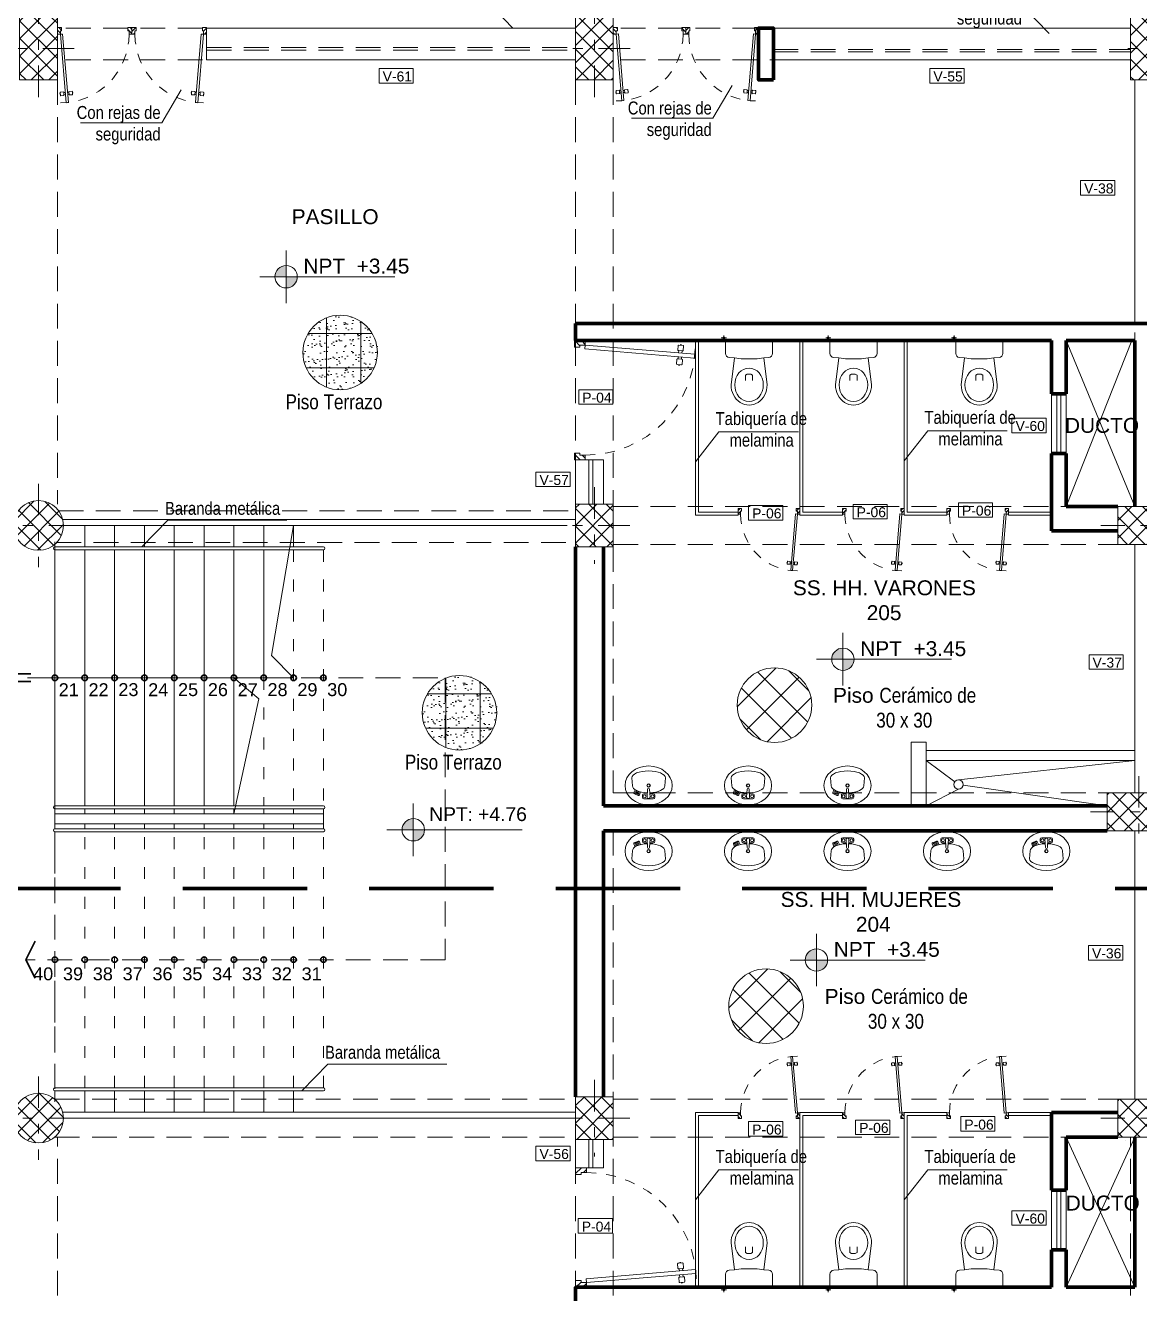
# Model space of a CAD drawing. Header units: inches. Extents: x 140 to 978, y -82 to 38.
# Drawn here: x 711.86 to 723.06, y 0.7 to 13.46 of the extents above; entities that cross this region are included whole.
import ezdxf

# ---------------------------------------------------------------- set-up
doc = ezdxf.new("R2010")
doc.units = ezdxf.units.IN
doc.header["$MEASUREMENT"] = 0
for name, pattern in [('ACAD_ISO03W100', [30, 12, -18]), ('CONTINUA', [0]), ('DASHDOT2', [12.7, 6.35, -3.175, 0, -3.175]), ('DASHED', [0.75, 0.5, -0.25]), ('DASHED2', [0.375, 0.25, -0.125])]:
    doc.linetypes.add(name, pattern=pattern)
for name, color, linetype, lineweight in [('UNSAAC-COLUMNA', 24, 'Continuous', 0), ('UNSAAC-CORTE MURO', 42, 'Continuous', 35), ('UNSAAC-COTA', 48, 'Continuous', 0), ('UNSAAC-EJE COLUMNA', 22, 'DASHDOT2', 0), ('UNSAAC-LINEA DE CORTE', 7, 'Continuous', 70), ('UNSAAC-LLAMADOS', 88, 'Continuous', 0), ('UNSAAC-MUEBLE', 254, 'Continuous', 0), ('UNSAAC-MURETE', 146, 'Continuous', 20), ('UNSAAC-MUROS', 7, 'Continuous', 70), ('UNSAAC-PISOS', 253, 'Continuous', 0), ('UNSAAC-PROYECCIONES', 38, 'DASHED2', 0), ('UNSAAC-TEXTOS', 250, 'Continuous', 0), ('UNSAAC-TEXTURAS', 250, 'Continuous', 0), ('UNSAAC-VANOS', 24, 'Continuous', 0)]:
    doc.layers.add(name, color=color, linetype=linetype, lineweight=lineweight)
doc.styles.add('5mm', font='GOTHIC.TTF', dxfattribs={"height": 5})
doc.styles.add('narrow', font='')
doc.styles.get("Standard").update_dxf_attribs({"font": 'arial.ttf'})
doc.styles.get('narrow').set_extended_font_data('Arial Narrow', italic=True)

# ---------------------------------------------------------------- blocks, each defined once
blk = doc.blocks.new('PRTX80')
at = {"layer": 'UNSAAC-TEXTOS'}
h = blk.add_hatch(dxfattribs=at)
h.set_pattern_fill('ANSI31', color=256, scale=0.01, style=0)
h.set_pattern_definition([(45, (-1.629623, -4.234902), (-0.02245064, 0.02245064), [])])
h.paths.add_polyline_path([(-0.755, 0.036), (-0.8, 0.036), (-0.8, -0.036), (-0.7685, -0.036), (-0.7685, 0), (-0.755, 0)])
h.paths.add_polyline_path([(0, 0.036), (-0.045, 0.036), (-0.045, 0), (-0.0315, 0), (-0.0315, -0.036), (0, -0.036)])
at = {"layer": 'UNSAAC-PROYECCIONES', "ltscale": 0.15}
blk.add_arc((-0.0315, -0.036), 0.737, 180, 270, dxfattribs=at)
at = {"layer": 'UNSAAC-TEXTOS'}
for p, q in [((-0.1655, -0.662), (-0.1661, -0.6694)), ((-0.1623, -0.6698), (-0.1661, -0.6694)), ((-0.1617, -0.6623), (-0.1655, -0.662)), ((-0.1608, -0.6511), (-0.1633, -0.681)), ((-0.1268, -0.6501), (-0.1567, -0.6476)), ((-0.1237, -0.6579), (-0.1256, -0.6803)), ((-0.1234, -0.6542), (-0.1237, -0.6579)), ((-0.1084, -0.6592), (-0.1237, -0.6579)), ((-0.0835, -0.6613), (-0.0682, -0.6625)), ((-0.0682, -0.6625), (-0.07, -0.685)), ((-0.0679, -0.6588), (-0.0682, -0.6625)), ((-0.0638, -0.6554), (-0.0339, -0.6579)), ((-0.0305, -0.6619), (-0.033, -0.6918)), ((-0.0314, -0.6731), (-0.0277, -0.6734)), ((-0.0277, -0.6734), (-0.0283, -0.6809)), ((-0.13, -0.6875), (-0.1599, -0.685)), ((-0.1256, -0.6803), (-0.1259, -0.6841)), ((-0.1103, -0.6816), (-0.1256, -0.6803)), ((-0.0854, -0.6837), (-0.07, -0.685)), ((-0.07, -0.685), (-0.0704, -0.6887)), ((-0.0669, -0.6927), (-0.037, -0.6952)), ((-0.032, -0.6806), (-0.0283, -0.6809))]:
    blk.add_line(p, q, dxfattribs=at)
for points in [[(-0.8, 0.036), (-0.755, 0.036), (-0.755, 0), (-0.7685, 0), (-0.7685, -0.036), (-0.8, -0.036), (-0.8, 0.036)], [(-0.045, 0.036), (0, 0.036), (0, -0.036), (-0.0315, -0.036), (-0.0315, 0), (-0.045, 0), (-0.045, 0.036)]]:
    blk.add_lwpolyline(points, dxfattribs=at)
blk.add_lwpolyline([(-0.0564, -0.0339), (-0.0315, -0.036), (-0.0925, -0.77), (-0.1175, -0.768)], close=True, dxfattribs=at)
for centre, start, end in [((-0.1571, -0.6514), 85.24616, 175.24616), ((-0.1272, -0.6539), 355.24616, 85.24616), ((-0.0641, -0.6591), 85.24616, 175.24616), ((-0.0342, -0.6616), 355.24616, 85.24616), ((-0.1595, -0.6813), 175.24616, 265.24616), ((-0.1296, -0.6838), 265.24616, 355.24616), ((-0.0666, -0.689), 175.24616, 265.24616), ((-0.0367, -0.6915), 265.24616, 355.24616)]:
    blk.add_arc(centre, 0.00375, start, end, dxfattribs=at)
blk = doc.blocks.new('A$C1DC20D96')
at = {"layer": 'UNSAAC-MUEBLE', "xscale": -1.167239801663273, "yscale": 1.167239801663273, "zscale": 1.167239801663273, "rotation": 180}
blk.add_blockref('PRTX80', (0, 0.0344), dxfattribs=at)
blk = doc.blocks.new('A$C0B0B79B0')
at = {"layer": 'UNSAAC-MUEBLE'}
for p, q in [((-0.254, 0.051), (-0.254, 0)), ((-0.036, -0.349), (-0.036, -0.404)), ((0.036, -0.349), (0.036, -0.404))]:
    blk.add_line(p, q, dxfattribs=at)
blk.add_lwpolyline([(-0.181, -0.446), (-0.148, -0.176), (-0.199, -0.171, -0.386284), (-0.237, -0.13), (-0.237, -0.021, -0.414214), (-0.216, 0), (0, 0), (0.216, 0, -0.414214), (0.237, -0.021), (0.237, -0.13, -0.386284), (0.199, -0.171), (0.148, -0.176), (0.181, -0.446)], format="xyb", dxfattribs=at)
blk.add_lwpolyline([(0.148, -0.176), (0.08, -0.183), (0, -0.183), (-0.08, -0.183), (-0.148, -0.176)], dxfattribs=at)
blk.add_arc((0, -0.404), 0.0664, 57.0004, 122.9996, dxfattribs=at)
for major_axis, ratio, start_param, end_param in [((0, 0.169), 0.84927, 3.141593, 9.424778), ((0, 0.204), 0.888864, 1.570796, 4.712389)]:
    blk.add_ellipse((0, -0.446), major_axis=major_axis, ratio=ratio, start_param=start_param, end_param=end_param, dxfattribs=at)
at = {"layer": 'UNSAAC-TEXTOS'}
blk.add_line((-0.279, 0.026), (-0.228, 0.026), dxfattribs=at)
blk.add_circle((-0.254, 0.026), 0.0103, dxfattribs=at)
blk = doc.blocks.new('A$C47CC071B')
at = {"layer": 'UNSAAC-MUEBLE'}
for p, q in [((-0.148, 0.034), (-0.136, 0.005)), ((-0.106, 0.062), (-0.142, 0.047)), ((-0.103, 0.054), (-0.139, 0.039)), ((-0.099, 0.046), (-0.136, 0.031)), ((-0.096, 0.038), (-0.132, 0.023)), ((-0.093, 0.03), (-0.129, 0.016)), ((-0.093, 0.056), (-0.081, 0.027)), ((-0.062, 0.061), (-0.062, 0.081)), ((-0.047, 0.096), (0.047, 0.096)), ((-0.047, 0.045), (-0.013, 0.045)), ((-0.015, 0.081), (-0.01, 0)), ((0.01, 0), (0.015, 0.081)), ((0.013, 0.045), (0.047, 0.045)), ((0.062, 0.061), (0.062, 0.081)), ((-0.163, -0.034), (-0.17, -0.114)), ((0.163, -0.034), (0.17, -0.114))]:
    blk.add_line(p, q, dxfattribs=at)
at = {"layer": 'UNSAAC-MUEBLE', "const_width": 0.00839}
for points in [[(-0.054, 0.071, -1), (-0.026, 0.071, -1)], [(0.026, 0.071, -1), (0.054, 0.071, -1)]]:
    blk.add_lwpolyline(points, format="xyb", close=True, dxfattribs=at)
at = {"layer": 'UNSAAC-MUEBLE'}
for radius in [0.0179, 0.0142]:
    blk.add_circle((0, -0.038), radius, dxfattribs=at)
for centre, radius, start, end in [((-0.138, 0.038), 0.0102, 112.1068, 202.1068), ((-0.102, 0.052), 0.0102, 22.1068, 112.1068), ((-0.047, 0.081), 0.0153, 90, 180), ((-0.047, 0.061), 0.0153, 180, 270), ((0, 0.077), 0.0159, 15.4363, 164.5637), ((0, 0), 0.0102, 180, 0), ((0.047, 0.081), 0.0153, 0, 90), ((0.047, 0.061), 0.0153, 270, 0)]:
    blk.add_arc(centre, radius, start, end, dxfattribs=at)
blk.add_ellipse((0, -0.038), major_axis=(0.237, 0), ratio=0.827303, dxfattribs=at)
at = {"layer": 'UNSAAC-MUEBLE', "extrusion": (0, 0, -1)}
for centre, major_axis, ratio, start_param, end_param in [((0, -0.034), (-0.163, 0), 0.431412, 0, 1.494723), ((0, -0.034), (-0.163, 0), 0.431412, 1.647124, 3.141593), ((0, -0.114), (-0.17, 0), 0.414636, 3.141593, 6.283185)]:
    blk.add_ellipse(centre, major_axis=major_axis, ratio=ratio, start_param=start_param, end_param=end_param, dxfattribs=at)
blk = doc.blocks.new('npt')
at = {"layer": 'UNSAAC-TEXTOS'}
h = blk.add_hatch(color=0, dxfattribs=at)
h.dxf.hatch_style = 1
h.paths.add_polyline_path([(0.0522, 0), (0, 0), (0, -0.0522, 0.414214)])
h.paths.add_polyline_path([(0, 0.0522, 0.414214), (-0.0522, 0), (0, 0)])
at = {"layer": 'UNSAAC-TEXTOS', "color": 0}
for p, q in [((0, -0.1228), (0, 0.1228)), ((-0.1228, 0), (0.507, 0))]:
    blk.add_line(p, q, dxfattribs=at)
blk.add_circle((0, 0), 0.0522, dxfattribs=at)
blk = doc.blocks.new('c7')
at = {"layer": 'UNSAAC-TEXTURAS'}
h = blk.add_hatch(dxfattribs=at)
h.set_pattern_fill('ANSI37', color=256)
h.set_pattern_definition([(45, (-861.40334, -189.35103), (-0.088388348, 0.088388348), []), (135, (-861.40334, -189.35103), (-0.088388348, -0.088388348), [])])
h.paths.add_polyline_path([(0, 0.25), (0, 0), (0.25, 0, 0.414214)])
h.paths.add_polyline_path([(0, -0.25, 0.414214), (0.25, 0), (0, 0)])
h.paths.add_polyline_path([(0, -0.25), (0, 0), (-0.25, 0, 0.414214)])
h.paths.add_polyline_path([(0, 0), (0, 0.25, 0.414214), (-0.25, 0)])
at = {"layer": 'UNSAAC-COLUMNA'}
blk.add_circle((0, 0), 0.25, dxfattribs=at)
at = {"layer": 'UNSAAC-EJE COLUMNA', "ltscale": 0.05}
for p, q in [((0, 0.42), (0, -0.42)), ((0.42, 0), (-0.42, 0))]:
    blk.add_line(p, q, dxfattribs=at)
blk = doc.blocks.new('c')
at = {"layer": 'UNSAAC-TEXTURAS'}
h = blk.add_hatch(dxfattribs=at)
h.set_pattern_fill('ANSI37', color=256)
h.set_pattern_definition([(45, (-855.58834, -178.38853), (-0.088388348, 0.088388348), []), (135, (-855.58834, -178.38853), (-0.088388348, -0.088388348), [])])
h.paths.add_polyline_path([(0.19, 0.635), (0, 0.635), (0, 0.316), (0.19, 0.316)])
h.paths.add_polyline_path([(0.19, 0.316), (0.38, 0.316), (0.38, 0.635), (0.19, 0.635)])
h.paths.add_polyline_path([(0.19, 0), (0.38, 0), (0.38, 0.316), (0.19, 0.316)])
h.paths.add_polyline_path([(0.19, 0.316), (0, 0.316), (0, 0), (0.19, 0)])
at = {"layer": 'UNSAAC-COLUMNA'}
blk.add_lwpolyline([(0, 0), (0, 0.635), (0.38, 0.635), (0.38, 0)], dxfattribs=at)
blk.add_lwpolyline([(0, 0.635), (0.38, 0.635), (0.38, 0), (0, 0)], close=True, dxfattribs=at)
at = {"layer": 'UNSAAC-EJE COLUMNA', "ltscale": 0.05}
for p, q in [((0.19, -0.172), (0.19, 0.805)), ((0.55, 0.316), (-0.17, 0.316))]:
    blk.add_line(p, q, dxfattribs=at)
blk = doc.blocks.new('c3')
at = {"layer": 'UNSAAC-TEXTURAS'}
h = blk.add_hatch(dxfattribs=at)
h.set_pattern_fill('ANSI37', color=256)
h.set_pattern_definition([(45, (-850.00334, -183.11182), (-0.088388348, 0.088388348), []), (135, (-850.00334, -183.11182), (-0.088388348, -0.088388348), [])])
h.paths.add_polyline_path([(0.188, 0.43), (0, 0.43), (0, 0.215), (0.188, 0.215)])
h.paths.add_polyline_path([(0.38, 0.389), (0.375, 0.43), (0.188, 0.43), (0.188, 0.215), (0.38, 0.215)])
h.paths.add_polyline_path([(0.38, 0.215), (0.188, 0.215), (0.188, 0), (0.38, 0)])
h.paths.add_polyline_path([(0.188, 0.215), (0, 0.215), (0, 0.099), (0, 0), (0.188, 0)])
at = {"layer": 'UNSAAC-COLUMNA'}
blk.add_lwpolyline([(0, 0.43), (0.38, 0.43), (0.38, 0), (0, 0)], close=True, dxfattribs=at)
at = {"layer": 'UNSAAC-EJE COLUMNA', "ltscale": 0.05}
for p, q in [((0.19, 0.6), (0.19, -0.17)), ((0.545, 0.215), (-0.17, 0.215))]:
    blk.add_line(p, q, dxfattribs=at)
blk = doc.blocks.new('A$C71314F6E')
at = {"layer": 'UNSAAC-TEXTURAS'}
for name, p in [('c', (22.888, 5.54)), ('c', (28.478, 5.54)), ('c', (34.058, 5.54)), ('c7', (23.078, 1.06)), ('c3', (28.478, 0.845)), ('c7', (23.078, -4.9)), ('c3', (28.478, -5.115))]:
    blk.add_blockref(name, p, dxfattribs=at)
at = {"layer": 'UNSAAC-TEXTURAS', "rotation": 90}
for p in [(34.565, 0.87), (34.46, -2.01), (34.565, -5.09)]:
    blk.add_blockref('c', p, dxfattribs=at)
blk = doc.blocks.new('ETRUCTURA INFORMATIVA')
at = {"layer": 'UNSAAC-PROYECCIONES'}
for p, q in [((1176.39, 13.43), (1171.19, 13.43)), ((1181.97, 13.43), (1176.77, 13.43)), ((1176.39, 13.11), (1171.19, 13.11)), ((1181.97, 13.11), (1176.77, 13.11)), ((1171.18, 12.909), (1171.18, 8.644)), ((1176.39, 12.909), (1176.39, 8.644)), ((1176.77, 12.909), (1176.77, 8.644)), ((1182.015, 8.619), (1182.015, 12.909)), ((1171.191, 8.577), (1176.39, 8.577)), ((1176.77, 8.619), (1181.842, 8.619)), ((1171.155, 8.264), (1171.155, 2.659)), ((1171.168, 8.258), (1176.39, 8.258)), ((1176.39, 8.214), (1176.39, 2.684)), ((1176.77, 8.239), (1181.842, 8.239)), ((1176.77, 8.214), (1176.77, 5.739)), ((1182.015, 5.739), (1182.015, 8.239)), ((1176.77, 5.739), (1181.737, 5.739)), ((1176.77, 5.359), (1181.737, 5.359)), ((1176.77, 5.359), (1176.77, 2.684)), ((1171.153, 2.659), (1176.39, 2.659)), ((1176.77, 2.659), (1181.842, 2.659)), ((1171.153, 2.279), (1176.39, 2.279)), ((1171.18, -1.941), (1171.18, 2.279)), ((1176.39, -1.941), (1176.39, 2.279)), ((1176.77, 2.279), (1181.842, 2.279)), ((1176.77, -1.941), (1176.77, 2.279)), ((1181.97, -1.941), (1181.97, 2.279))]:
    blk.add_line(p, q, dxfattribs=at)
at = {"layer": 'UNSAAC-COLUMNA'}
blk.add_blockref('A$C71314F6E', (1147.912, 7.369), dxfattribs=at)

msp = doc.modelspace()

# ---------------------------------------------------------------- hatches: boundary and pattern name
at = {"layer": 'UNSAAC-TEXTOS'}
h = msp.add_hatch(dxfattribs=at)
h.set_pattern_fill('_USER', color=256, scale=0.345285, style=0, double=1, pattern_type=0)
h.set_pattern_definition([(0, (714.8852, 10.013), (0, 0.34529), []), (90, (714.8852, 10.013), (-0.34529, 2e-17), [])])
edge = h.paths.add_edge_path()
edge.add_arc((715.023, 10.168), 0.375, 0, 360)
h = msp.add_hatch(dxfattribs=at)
h.set_pattern_fill('AR-SAND', color=256, scale=0.0625, style=0, double=1)
h.set_pattern_definition([(37.5, (1113.39346, 89.59095), (-0.003937085, 0.120426486), [0, -0.095, 0, -0.10625, 0, -0.1015625]), (7.5, (1113.39346, 89.59095), (0.110611044, 0.17638413), [0, -0.05125, 0, -0.085625, 0, -0.0328125]), (327.5, (1113.31659, 89.59095), (0.194633866, 0.00035369), [0, -0.03125, 0, -0.1125, 0, -0.146875]), (317.5, (1113.31659, 89.59095), (0.18788291, 0.05485472), [0, -0.015625, 0, -0.07375, 0, -0.084375])])
edge = h.paths.add_edge_path()
edge.add_arc((715.03, 10.17), 0.373, 0, 360)
h = msp.add_hatch(dxfattribs=at)
h.set_pattern_fill('_USER', color=256, scale=0.345285, style=0, double=1, pattern_type=0)
h.set_pattern_definition([(0, (716.08554, 6.38972), (0, 0.34529), []), (90, (716.08554, 6.38972), (-0.34529, 2e-17), [])])
edge = h.paths.add_edge_path()
edge.add_arc((716.223, 6.545), 0.375, 0, 360)
h = msp.add_hatch(dxfattribs=at)
h.set_pattern_fill('AR-SAND', color=256, scale=0.0625, style=0, double=1)
h.set_pattern_definition([(37.5, (1114.59379, 85.96769), (-0.003937085, 0.120426486), [0, -0.095, 0, -0.10625, 0, -0.1015625]), (7.5, (1114.5938, 85.96769), (0.110611044, 0.17638413), [0, -0.05125, 0, -0.085625, 0, -0.0328125]), (327.5, (1114.51692, 85.96769), (0.194633866, 0.00035369), [0, -0.03125, 0, -0.1125, 0, -0.146875]), (317.5, (1114.51692, 85.96769), (0.18788291, 0.05485472), [0, -0.015625, 0, -0.07375, 0, -0.084375])])
edge = h.paths.add_edge_path()
edge.add_arc((716.23, 6.547), 0.373, 0, 360)
h = msp.add_hatch(dxfattribs=at)
h.set_pattern_fill('_USER', color=256, scale=0.23019, angle=45, style=0, double=1, pattern_type=0)
h.set_pattern_definition([(45, (654.0235, -80.19873), (-0.16276894, 0.16276894), []), (135, (654.0235, -80.19873), (-0.16276894, -0.16276894), [])])
edge = h.paths.add_edge_path()
edge.add_arc((719.39, 6.622), 0.375, 0, 360)
h = msp.add_hatch(color=0, dxfattribs=at)
h.dxf.hatch_style = 1
h.paths.add_polyline_path([(715.872, 5.369), (715.759, 5.369), (715.759, 5.256, 0.414214)])
h.paths.add_polyline_path([(715.759, 5.481, 0.414214), (715.647, 5.369), (715.759, 5.369)])
h = msp.add_hatch(dxfattribs=at)
h.set_pattern_fill('_USER', color=256, scale=0.23019, angle=45, style=0, double=1, pattern_type=0)
h.set_pattern_definition([(45, (653.93882, -83.22652), (-0.16276894, 0.16276894), []), (135, (653.93882, -83.22652), (-0.16276894, -0.16276894), [])])
edge = h.paths.add_edge_path()
edge.add_arc((719.306, 3.594), 0.375, 0, 360)

# ---------------------------------------------------------------- linework, layer by layer
at = {"layer": 'UNSAAC-CORTE MURO', "ltscale": 0.03}
for p, q in [((711.78, 6.937), (711.914, 6.937)), ((711.78, 6.86), (711.914, 6.86))]:
    msp.add_line(p, q, dxfattribs=at)
at = {"layer": 'UNSAAC-CORTE MURO'}
msp.add_lwpolyline([(711.955, 4.247), (711.864, 4.062), (711.955, 3.876)], dxfattribs=at)
for centre in [(712.155, 6.897), (712.455, 6.897), (712.755, 6.897), (713.055, 6.897), (713.355, 6.897), (713.655, 6.897), (713.955, 6.897), (714.255, 6.897), (714.555, 6.897), (714.855, 6.897), (712.155, 4.062), (712.455, 4.062), (712.755, 4.062), (713.055, 4.062), (713.355, 4.062), (713.655, 4.062), (713.955, 4.062), (714.255, 4.062), (714.555, 4.062), (714.855, 4.062)]:
    msp.add_circle(centre, 0.0278, dxfattribs=at)
at = {"layer": 'UNSAAC-COTA'}
for p, q in [((723.015, 8.619), (722.325, 10.289)), ((722.325, 8.619), (722.985, 10.289))]:
    msp.add_line(p, q, dxfattribs=at)
at = {"layer": 'UNSAAC-LINEA DE CORTE', "linetype": 'DASHED', "ltscale": 2.5}
msp.add_line((679.691, 4.777), (739.094, 4.777), dxfattribs=at)
at = {"layer": 'UNSAAC-LLAMADOS', "ltscale": 2.5}
for points in [[(715.682, 13.699), (716.5, 13.699), (716.76, 13.43)], [(721.073, 13.644), (721.892, 13.644), (722.152, 13.376)], [(712.413, 12.478), (713.231, 12.478), (713.424, 12.808)], [(717.954, 12.523), (718.772, 12.523), (718.966, 12.852)], [(719.631, 9.37), (718.832, 9.37), (718.595, 9.068)], [(721.731, 9.382), (720.932, 9.382), (720.695, 9.08)], [(714.486, 8.482), (713.291, 8.482), (713.03, 8.214)], [(716.095, 3.012), (714.899, 3.012), (714.639, 2.744)], [(719.631, 1.949), (718.832, 1.949), (718.595, 1.647)], [(721.731, 1.949), (720.932, 1.949), (720.695, 1.647)]]:
    msp.add_lwpolyline(points, dxfattribs=at)
at = {"layer": 'UNSAAC-MUEBLE'}
for p, q in [((717.39, 8.49), (712.233, 8.49)), ((717.305, 8.429), (712.253, 8.429))]:
    msp.add_line(p, q, dxfattribs=at)
for points in [[(714.855, 5.579), (714.855, 5.379)], [(717.39, 2.529), (712.237, 2.529)], [(717.39, 2.469), (712.24, 2.469)]]:
    msp.add_lwpolyline(points, dxfattribs=at)
at = {"layer": 'UNSAAC-MURETE'}
for p, q in [((713.68, 13.43), (717.39, 13.43)), ((713.68, 13.11), (713.68, 13.43)), ((719.38, 13.43), (722.97, 13.43)), ((719.38, 13.13), (719.38, 13.43)), ((717.39, 13.11), (713.68, 13.11)), ((722.97, 13.11), (719.38, 13.11)), ((718.595, 10.289), (718.595, 8.534)), ((718.625, 10.289), (718.625, 8.564)), ((722.175, 9.154), (722.175, 9.754)), ((722.325, 9.154), (722.325, 9.754)), ((717.39, 9.089), (717.67, 9.089)), ((717.39, 8.644), (717.39, 9.089)), ((717.67, 8.644), (717.67, 9.089)), ((720.915, 6.166), (723.015, 6.166)), ((720.915, 6.066), (723.015, 6.066)), ((718.595, 0.769), (718.595, 2.524)), ((718.625, 0.769), (718.625, 2.494)), ((717.391, 1.969), (717.391, 2.254)), ((717.671, 2.254), (717.671, 1.969)), ((717.671, 1.969), (717.391, 1.969)), ((722.175, 1.744), (722.175, 1.144)), ((722.325, 1.744), (722.325, 1.144))]:
    msp.add_line(p, q, dxfattribs=at)
for points in [[(723.015, 12.909), (723.315, 12.909), (723.315, 10.459), (723.015, 10.459)], [(718.595, 10.289), (718.625, 10.289), (718.625, 8.564), (719.025, 8.564), (719.025, 8.534), (718.595, 8.534)], [(719.645, 10.289), (719.675, 10.289), (719.675, 8.564), (720.075, 8.564), (720.075, 8.534), (719.645, 8.534)], [(720.695, 10.289), (720.725, 10.289), (720.725, 8.564), (721.125, 8.564), (721.125, 8.534), (720.695, 8.534)], [(722.175, 8.534), (721.745, 8.534), (721.745, 8.564), (722.175, 8.564)], [(720.765, 5.609), (720.915, 5.609), (720.915, 6.249), (720.765, 6.249)], [(718.595, 0.769), (718.625, 0.769), (718.625, 2.494), (719.025, 2.494), (719.025, 2.524), (718.595, 2.524)], [(719.645, 0.769), (719.675, 0.769), (719.675, 2.494), (720.075, 2.494), (720.075, 2.524), (719.645, 2.524)], [(720.695, 0.769), (720.725, 0.769), (720.725, 2.494), (721.125, 2.494), (721.125, 2.524), (720.695, 2.524)], [(722.175, 2.524), (721.745, 2.524), (721.745, 2.494), (722.175, 2.494)]]:
    msp.add_lwpolyline(points, close=True, dxfattribs=at)
for points in [[(723.015, 5.739), (723.015, 8.239)], [(723.015, 2.659), (723.015, 5.359)]]:
    msp.add_lwpolyline(points, dxfattribs=at)
at = {"layer": 'UNSAAC-MUROS'}
for p, q in [((722.985, 10.459), (717.39, 10.459)), ((717.39, 10.459), (717.39, 10.289)), ((723.315, 10.459), (722.985, 10.459)), ((717.39, 10.289), (722.175, 10.289)), ((722.175, 10.289), (722.175, 9.754)), ((722.325, 9.754), (722.325, 10.289)), ((722.325, 10.289), (723.015, 10.289)), ((723.015, 10.289), (723.015, 8.619)), ((722.175, 9.754), (722.325, 9.754)), ((722.175, 8.374), (722.175, 9.154)), ((722.325, 9.154), (722.175, 9.154)), ((722.325, 9.154), (722.325, 8.619)), ((722.325, 9.154), (722.325, 9.154)), ((722.325, 8.619), (722.842, 8.619)), ((722.842, 8.374), (722.175, 8.374)), ((717.39, 2.684), (717.39, 8.214)), ((717.67, 8.214), (717.67, 5.609)), ((717.67, 5.609), (722.737, 5.609)), ((717.67, 5.359), (717.67, 2.684)), ((722.737, 5.359), (717.67, 5.359)), ((722.842, 2.524), (722.175, 2.524)), ((722.175, 2.524), (722.175, 1.744)), ((722.325, 1.744), (722.325, 2.279)), ((722.325, 2.279), (722.842, 2.279)), ((723.015, 0.769), (723.015, 2.279)), ((722.325, 1.744), (722.175, 1.744)), ((722.325, 1.744), (722.325, 1.744)), ((722.325, 1.144), (722.175, 1.144))]:
    msp.add_line(p, q, dxfattribs=at)
msp.add_lwpolyline([(719.38, 12.909), (719.23, 12.909), (719.23, 13.43), (719.38, 13.43)], close=True, dxfattribs=at)
for points in [[(723.315, 2.279), (723.315, 0.609), (723.315, 0.609), (717.391, 0.609), (717.391, 0.769), (722.175, 0.769)], [(722.175, 1.144), (722.175, 0.769)], [(722.325, 0.769), (722.325, 1.144)], [(722.325, 0.769), (723.015, 0.769)]]:
    msp.add_lwpolyline(points, dxfattribs=at)
at = {"layer": 'UNSAAC-PISOS'}
for p, q in [((712.455, 8.429), (712.455, 8.214)), ((712.755, 8.429), (712.755, 8.214)), ((713.055, 8.429), (713.055, 8.214)), ((713.355, 8.429), (713.355, 8.214)), ((713.655, 8.429), (713.655, 8.214)), ((713.955, 8.429), (713.955, 8.214)), ((714.255, 8.429), (714.255, 8.214)), ((714.555, 8.429), (714.555, 8.214)), ((714.758, 8.214), (712.155, 8.214)), ((712.455, 8.184), (712.455, 5.609)), ((712.755, 8.184), (712.755, 5.609)), ((713.055, 8.184), (713.055, 5.609)), ((713.355, 8.184), (713.355, 5.609)), ((713.655, 8.184), (713.655, 5.609)), ((713.955, 8.184), (713.955, 5.609)), ((714.255, 8.184), (714.255, 6.897)), ((721.203, 5.852), (720.915, 6.066)), ((723.015, 6.066), (721.241, 5.871)), ((720.915, 5.609), (721.241, 5.777)), ((721.203, 5.852), (721.203, 5.852)), ((721.287, 5.818), (722.737, 5.609)), ((712.455, 5.579), (712.455, 5.529)), ((712.755, 5.579), (712.755, 5.529)), ((713.055, 5.579), (713.055, 5.529)), ((713.355, 5.579), (713.355, 5.529)), ((713.655, 5.579), (713.655, 5.529)), ((713.955, 5.579), (713.955, 5.529)), ((714.255, 5.579), (714.255, 5.529)), ((714.555, 5.579), (714.555, 5.529)), ((712.455, 5.379), (712.455, 5.429)), ((712.755, 5.379), (712.755, 5.429)), ((713.055, 5.379), (713.055, 5.429)), ((713.355, 5.379), (713.355, 5.429)), ((713.655, 5.379), (713.655, 5.429)), ((713.955, 5.379), (713.955, 5.429)), ((714.255, 5.379), (714.255, 5.429)), ((714.555, 5.379), (714.555, 5.429)), ((714.758, 2.744), (712.155, 2.744)), ((712.455, 2.529), (712.455, 2.744)), ((712.755, 2.529), (712.755, 2.744)), ((713.055, 2.529), (713.055, 2.744)), ((713.355, 2.529), (713.355, 2.744)), ((713.655, 2.529), (713.655, 2.744)), ((713.955, 2.529), (713.955, 2.744)), ((714.255, 2.529), (714.255, 2.744)), ((714.555, 2.529), (714.555, 2.744))]:
    msp.add_line(p, q, dxfattribs=at)
at = {"layer": 'UNSAAC-PISOS', "linetype": 'ACAD_ISO03W100', "ltscale": 0.01}
for p, q in [((714.555, 8.184), (714.555, 5.609)), ((714.855, 8.184), (714.855, 5.609)), ((714.255, 6.897), (714.255, 5.609)), ((712.455, 2.774), (712.455, 5.349)), ((712.755, 2.774), (712.755, 5.349)), ((713.055, 2.774), (713.055, 5.349)), ((713.355, 2.774), (713.355, 5.349)), ((713.655, 2.774), (713.655, 5.349)), ((713.955, 2.774), (713.955, 5.349)), ((714.255, 2.774), (714.255, 5.349)), ((714.555, 2.774), (714.555, 5.349)), ((714.855, 2.774), (714.855, 5.349))]:
    msp.add_line(p, q, dxfattribs=at)
at = {"layer": 'UNSAAC-PISOS'}
for points in [[(714.555, 8.429), (714.334, 7.12), (714.555, 6.897), (713.955, 6.897), (714.207, 6.687), (713.955, 5.529)], [(712.155, 8.264), (712.155, 8.214)], [(712.155, 8.184), (712.155, 5.609)], [(712.155, 5.579), (712.155, 5.429)], [(714.855, 5.529), (712.155, 5.529)], [(712.155, 5.429), (712.155, 5.379)], [(714.855, 5.429), (712.155, 5.429)], [(712.155, 2.744), (712.155, 2.634)]]:
    msp.add_lwpolyline(points, dxfattribs=at)
for points in [[(712.155, 8.184), (714.855, 8.184, 1), (714.855, 8.214), (712.155, 8.214, 1)], [(712.155, 5.579), (714.855, 5.579, 1), (714.855, 5.609), (712.155, 5.609, 1)], [(712.155, 5.349), (714.855, 5.349, 1), (714.855, 5.379), (712.155, 5.379, 1)]]:
    msp.add_lwpolyline(points, format="xyb", close=True, dxfattribs=at)
at = {"layer": 'UNSAAC-PISOS', "linetype": 'ACAD_ISO03W100', "ltscale": 0.01}
msp.add_lwpolyline([(712.155, 5.349), (712.155, 2.774)], dxfattribs=at)
at = {"layer": 'UNSAAC-PISOS'}
msp.add_lwpolyline([(713.955, 2.744), (712.155, 2.744, -1), (712.155, 2.774), (714.855, 2.774, -1), (714.855, 2.744), (714.255, 2.744)], format="xyb", dxfattribs=at)
msp.add_circle((721.241, 5.824), 0.0469, dxfattribs=at)
at = {"layer": 'UNSAAC-PROYECCIONES'}
for p, q in [((714.255, 6.897), (716.08, 6.897)), ((716.08, 6.897), (716.08, 4.062)), ((716.08, 4.062), (711.864, 4.062)), ((722.925, 2.244), (722.925, 2.244))]:
    msp.add_line(p, q, dxfattribs=at)
at = {"layer": 'UNSAAC-PROYECCIONES', "linetype": 'ByBlock'}
for p, q in [((722.325, 2.279), (723.015, 0.769)), ((723.015, 2.279), (722.325, 0.769))]:
    msp.add_line(p, q, dxfattribs=at)
at = {"layer": 'UNSAAC-TEXTOS', "color": 0}
for p, q in [((715.759, 5.104), (715.759, 5.634)), ((715.494, 5.369), (716.852, 5.369))]:
    msp.add_line(p, q, dxfattribs=at)
at = {"layer": 'UNSAAC-TEXTOS'}
for points in [[(715.415, 13.024), (715.758, 13.024), (715.758, 12.878), (715.415, 12.878)], [(720.953, 13.024), (721.297, 13.024), (721.297, 12.878), (720.953, 12.878)], [(722.469, 11.897), (722.812, 11.897), (722.812, 11.751), (722.469, 11.751)], [(717.422, 9.793), (717.766, 9.793), (717.766, 9.647), (717.422, 9.647)], [(721.779, 9.508), (722.123, 9.508), (722.123, 9.362), (721.779, 9.362)], [(716.992, 8.966), (717.336, 8.966), (717.336, 8.82), (716.992, 8.82)], [(719.13, 8.629), (719.474, 8.629), (719.474, 8.483), (719.13, 8.483)], [(720.182, 8.641), (720.525, 8.641), (720.525, 8.495), (720.182, 8.495)], [(721.24, 8.657), (721.584, 8.657), (721.584, 8.511), (721.24, 8.511)], [(722.554, 7.129), (722.897, 7.129), (722.897, 6.983), (722.554, 6.983)], [(722.548, 4.205), (722.892, 4.205), (722.892, 4.059), (722.548, 4.059)], [(719.131, 2.434), (719.474, 2.434), (719.474, 2.288), (719.131, 2.288)], [(720.207, 2.45), (720.551, 2.45), (720.551, 2.304), (720.207, 2.304)], [(721.264, 2.484), (721.608, 2.484), (721.608, 2.338), (721.264, 2.338)], [(716.992, 2.187), (717.336, 2.187), (717.336, 2.041), (716.992, 2.041)], [(721.779, 1.538), (722.123, 1.538), (722.123, 1.392), (721.779, 1.392)], [(717.417, 1.458), (717.761, 1.458), (717.761, 1.312), (717.417, 1.312)]]:
    msp.add_lwpolyline(points, close=True, dxfattribs=at)
for centre in [(715.023, 10.168), (716.223, 6.545), (719.391, 6.622), (719.306, 3.595)]:
    msp.add_circle(centre, 0.375, dxfattribs=at)
at = {"layer": 'UNSAAC-TEXTOS', "color": 0}
msp.add_circle((715.759, 5.369), 0.113, dxfattribs=at)
at = {"layer": 'UNSAAC-VANOS', "linetype": 'DASHED2'}
for p, q in [((713.68, 13.234), (717.39, 13.234)), ((713.68, 13.209), (717.39, 13.209)), ((719.38, 13.216), (722.97, 13.216)), ((719.38, 13.191), (722.97, 13.191))]:
    msp.add_line(p, q, dxfattribs=at)
at = {"layer": 'UNSAAC-VANOS', "linetype": 'Continuous', "ltscale": 0.01}
for p, q in [((722.23, 9.154), (722.23, 9.754)), ((722.27, 9.154), (722.27, 9.754))]:
    msp.add_line(p, q, dxfattribs=at)
at = {"layer": 'UNSAAC-VANOS'}
for p, q in [((717.524, 9.089), (717.524, 8.644)), ((717.565, 9.089), (717.565, 8.644)), ((717.524, 2.254), (717.524, 1.969)), ((717.565, 2.254), (717.565, 1.969))]:
    msp.add_line(p, q, dxfattribs=at)
at = {"layer": 'UNSAAC-VANOS', "linetype": 'Continuous'}
for p, q in [((722.23, 1.744), (722.23, 1.144)), ((722.27, 1.744), (722.27, 1.144))]:
    msp.add_line(p, q, dxfattribs=at)
at = {"layer": 'UNSAAC-VANOS'}
msp.add_lwpolyline([(711.879, 6.897), (711.879, 6.897), (711.879, 6.897), (711.879, 6.897), (711.879, 6.897), (714.255, 6.897)], dxfattribs=at)

# ---------------------------------------------------------------- block references
at = {"layer": 'UNSAAC-MUEBLE', "linetype": 'CONTINUA', "lineweight": 0, "ltscale": 0.4}
for p, xscale, yscale, zscale, rotation in [((712.18, 13.43), 0.8031760197316755, 0.8031760197316755, 0.8031760197316755, 180), ((713.68, 13.43), -0.8031760197316755, 0.8031760197316755, 0.8031760197316755, 180), ((717.77, 13.43), 0.7817579925400209, 0.7817579925400209, 0.7817579925400209, 180), ((719.23, 13.43), -0.7817579925400209, 0.7817579925400209, 0.7817579925400209, 180), ((717.39, 10.289), -1.285081631571475, 1.285081631571475, 1.285081631571475, 270), ((719.645, 8.594), -0.6639588429784762, 0.6639588429784762, 0.6639588429784762, 180), ((720.695, 8.594), -0.6639588429784762, 0.6639588429784762, 0.6639588429784762, 180), ((721.745, 8.594), -0.6639588429784762, 0.6639588429784762, 0.6639588429784762, 180), ((717.401, 0.769), 1.285081631571475, 1.285081631571475, 1.285081631571475, 270)]:
    msp.add_blockref('A$C1DC20D96', p, dxfattribs=dict(at, xscale=xscale, yscale=yscale, zscale=zscale, rotation=rotation))
at = {"layer": 'UNSAAC-MUEBLE'}
for p in [(719.135, 10.289), (720.185, 10.289), (721.45, 10.289)]:
    msp.add_blockref('A$C0B0B79B0', p, dxfattribs=at)
at = {"layer": 'UNSAAC-MUEBLE', "linetype": 'CONTINUA', "lineweight": 0, "ltscale": 0.4, "xscale": 0.6639588429784762, "yscale": 0.6639588429784762, "zscale": 0.6639588429784762}
for p in [(719.645, 2.47), (720.695, 2.47), (721.745, 2.47)]:
    msp.add_blockref('A$C1DC20D96', p, dxfattribs=at)
at = {"layer": 'UNSAAC-MUEBLE', "xscale": -1, "rotation": 180}
for p in [(719.135, 0.769), (720.185, 0.769), (721.45, 0.769)]:
    msp.add_blockref('A$C0B0B79B0', p, dxfattribs=at)
at = {"layer": 'UNSAAC-PROYECCIONES'}
msp.add_blockref('ETRUCTURA INFORMATIVA', (-459, 0), dxfattribs=at)
at = {"layer": 'UNSAAC-TEXTOS', "xscale": 2.154779168756153, "yscale": 2.154779168756153, "zscale": 2.154779168756153}
for p in [(714.48, 10.93), (720.079, 7.083), (719.813, 4.059)]:
    msp.add_blockref('npt', p, dxfattribs=at)
at = {"layer": 'UNSAAC-TEXTURAS', "xscale": -1, "rotation": 180}
for p in [(718.125, 5.776), (719.125, 5.776), (720.125, 5.776)]:
    msp.add_blockref('A$C47CC071B', p, dxfattribs=at)
at = {"layer": 'UNSAAC-TEXTURAS'}
for p in [(718.125, 5.192), (719.125, 5.192), (720.125, 5.192), (721.125, 5.192), (722.125, 5.192)]:
    msp.add_blockref('A$C47CC071B', p, dxfattribs=at)

# ---------------------------------------------------------------- texts
at = {"layer": 'UNSAAC-LLAMADOS', "char_height": 0.13, "width": 1.15269, "style": 'narrow'}
for s, insert, attachment_point in [('{\\fArial Narrow|b0|i0|c0|p34;Con rejas de seguridad}', (721.879, 13.813), 3), ('{\\fArial Narrow|b0|i0|c0|p34;Con rejas de seguridad}', (713.218, 12.647), 3), ('{\\fArial Narrow|b0|i0|c0|p34;Con rejas de seguridad}', (718.76, 12.692), 3), ('\\pi0.12192;{\\fArial Narrow|b0|i0|c0|p34;Tabiquería de \\P\\pi0.26172;melamina}', (718.677, 9.569), 1), ('\\pi0.12192;{\\fArial Narrow|b0|i0|c0|p34;Tabiquería de \\P\\pi0.26172;melamina}', (720.777, 9.581), 1), ('\\pi0.0056202;{\\fArial Narrow|b0|i0|c0|p34;Baranda metálica}', (713.256, 8.666), 1), ('\\pi0.0056202;{\\fArial Narrow|b0|i0|c0|p34;Baranda metálica}', (714.865, 3.196), 1), ('\\pi0.12192;{\\fArial Narrow|b0|i0|c0|p34;Tabiquería de \\P\\pi0.26172;melamina}', (718.677, 2.148), 1), ('\\pi0.12192;{\\fArial Narrow|b0|i0|c0|p34;Tabiquería de \\P\\pi0.26172;melamina}', (720.777, 2.148), 1)]:
    msp.add_mtext(s, dxfattribs=dict(at, insert=insert, attachment_point=attachment_point))
at = {"layer": 'UNSAAC-TEXTOS', "attachment_point": 1}
for s, width, insert, char_height in [('{\\f@Arial Unicode MS|b0|i0|c0|p34;V-}61', 0.2, (715.451, 12.994), 0.1), ('{\\f@Arial Unicode MS|b0|i0|c0|p34;V-}55', 0.2, (720.989, 12.994), 0.1), ('{\\f@Arial Unicode MS|b0|i0|c0|p34;V-}38', 0.2, (722.505, 11.868), 0.1), ('{\\f@Arial Unicode MS|b0|i0|c0|p34;P-0}4', 0.2, (717.458, 9.764), 0.1), ('{\\f@Arial Unicode MS|b0|i0|c0|p34;V-}60', 0.2, (721.815, 9.479), 0.1), ('\\pi-0.029945;DUCTO', 0.65952, (722.342, 9.51), 0.15), ('{\\f@Arial Unicode MS|b0|i0|c0|p34;V-}57', 0.2, (717.028, 8.936), 0.1), ('{\\f@Arial Unicode MS|b0|i0|c0|p34;P-0}6', 0.2, (719.166, 8.6), 0.1), ('{\\f@Arial Unicode MS|b0|i0|c0|p34;P-0}6', 0.2, (720.217, 8.612), 0.1), ('{\\f@Arial Unicode MS|b0|i0|c0|p34;P-0}6', 0.2, (721.276, 8.628), 0.1), ('\\pi0.31487;SS. HH. VARONES \\P\\pi1.057;205', 2.44919, (719.261, 7.877), 0.15), ('{\\f@Arial Unicode MS|b0|i0|c0|p34;V-}37', 0.2, (722.589, 7.1), 0.1), ('\\pi0.27416;SS. HH. MUJERES\\P\\pi0.97331; 204', 2.34433, (719.178, 4.743), 0.15), ('{\\f@Arial Unicode MS|b0|i0|c0|p34;V-}36', 0.2, (722.584, 4.176), 0.1), ('{\\f@Arial Unicode MS|b0|i0|c0|p34;P-0}6', 0.2, (721.3, 2.454), 0.1), ('{\\f@Arial Unicode MS|b0|i0|c0|p34;P-0}6', 0.2, (719.167, 2.404), 0.1), ('{\\f@Arial Unicode MS|b0|i0|c0|p34;P-0}6', 0.2, (720.243, 2.421), 0.1), ('{\\f@Arial Unicode MS|b0|i0|c0|p34;V-}56', 0.2, (717.028, 2.158), 0.1), ('\\pi-0.029945;DUCTO', 0.65952, (722.349, 1.69), 0.15), ('{\\f@Arial Unicode MS|b0|i0|c0|p34;P-0}4', 0.2, (717.453, 1.428), 0.1), ('{\\f@Arial Unicode MS|b0|i0|c0|p34;V-}60', 0.2, (721.815, 1.509), 0.1)]:
    msp.add_mtext_dynamic_manual_height_columns(s, width=width, gutter_width=1, heights=[0], dxfattribs=dict(at, insert=insert, char_height=char_height))
at = {"layer": 'UNSAAC-TEXTOS'}
for s, insert, char_height, width, attachment_point in [('\\pi0.71323;PASILLO', (713.823, 11.609), 0.15, 2.27449, 1), ('21', (712.294, 6.777), 0.13, 0.04244, 5), ('22', (712.594, 6.777), 0.13, 0.04244, 5), ('23', (712.894, 6.777), 0.13, 0.04244, 5), ('24', (713.194, 6.777), 0.13, 0.04244, 5), ('25', (713.494, 6.777), 0.13, 0.04244, 5), ('26', (713.794, 6.777), 0.13, 0.04244, 5), ('27', (714.094, 6.777), 0.13, 0.04244, 5), ('28', (714.394, 6.777), 0.13, 0.04244, 5), ('29', (714.694, 6.777), 0.13, 0.04244, 5), ('30', (714.994, 6.777), 0.13, 0.04244, 5), ('{\\H1.0667x;NPT\\fArial|b0|i0|c204|p34;\\H0.9375x;:\\fArial|b0|i0|c0|p34;\\H1.0667x; +4.76}', (715.919, 5.595), 0.13, 1.05723, 1), ('40', (712.037, 3.919), 0.13, 0.04244, 5), ('39', (712.337, 3.919), 0.13, 0.04244, 5), ('38', (712.637, 3.919), 0.13, 0.04244, 5), ('37', (712.937, 3.919), 0.13, 0.04244, 5), ('36', (713.237, 3.919), 0.13, 0.04244, 5), ('35', (713.537, 3.919), 0.13, 0.04244, 5), ('34', (713.837, 3.919), 0.13, 0.04244, 5), ('33', (714.137, 3.919), 0.13, 0.04244, 5), ('32', (714.437, 3.919), 0.13, 0.04244, 5), ('31', (714.737, 3.919), 0.13, 0.04244, 5)]:
    msp.add_mtext(s, dxfattribs=dict(at, insert=insert, char_height=char_height, width=width, attachment_point=attachment_point))
at = {"layer": 'UNSAAC-TEXTOS', "char_height": 0.15, "attachment_point": 1}
for s, insert, width, style in [('{\\fArial|b0|i0|c0|p34;NPT  +3.45}', (714.654, 11.112), 1.06387, '5mm'), ('{\\fArial Narrow|b0|i0|c0|p34;Piso Terrazo }', (714.474, 9.747), 1.52397, 'narrow'), ('{\\fArial|b0|i0|c0|p34;NPT  +3.45}', (720.253, 7.265), 1.06387, '5mm'), ('\\pi0.053834;{\\fArial|b0|i0|c204|p34;Piso \\fArial Narrow|b0|i0|c0|p34;Cerámico de \\P\\pi0.48777;30 x 30}', (719.926, 6.796), 1.52397, 'narrow'), ('{\\fArial Narrow|b0|i0|c0|p34;Piso Terrazo }', (715.674, 6.124), 1.52397, 'narrow'), ('{\\fArial|b0|i0|c0|p34;NPT  +3.45}', (719.987, 4.241), 1.06387, '5mm'), ('\\pi0.053834;{\\fArial|b0|i0|c204|p34;Piso \\fArial Narrow|b0|i0|c0|p34;Cerámico de \\P\\pi0.48777;30 x 30}', (719.842, 3.768), 1.52397, 'narrow')]:
    msp.add_mtext(s, dxfattribs=dict(at, insert=insert, width=width, style=style))

doc.saveas('drawing.dxf')
